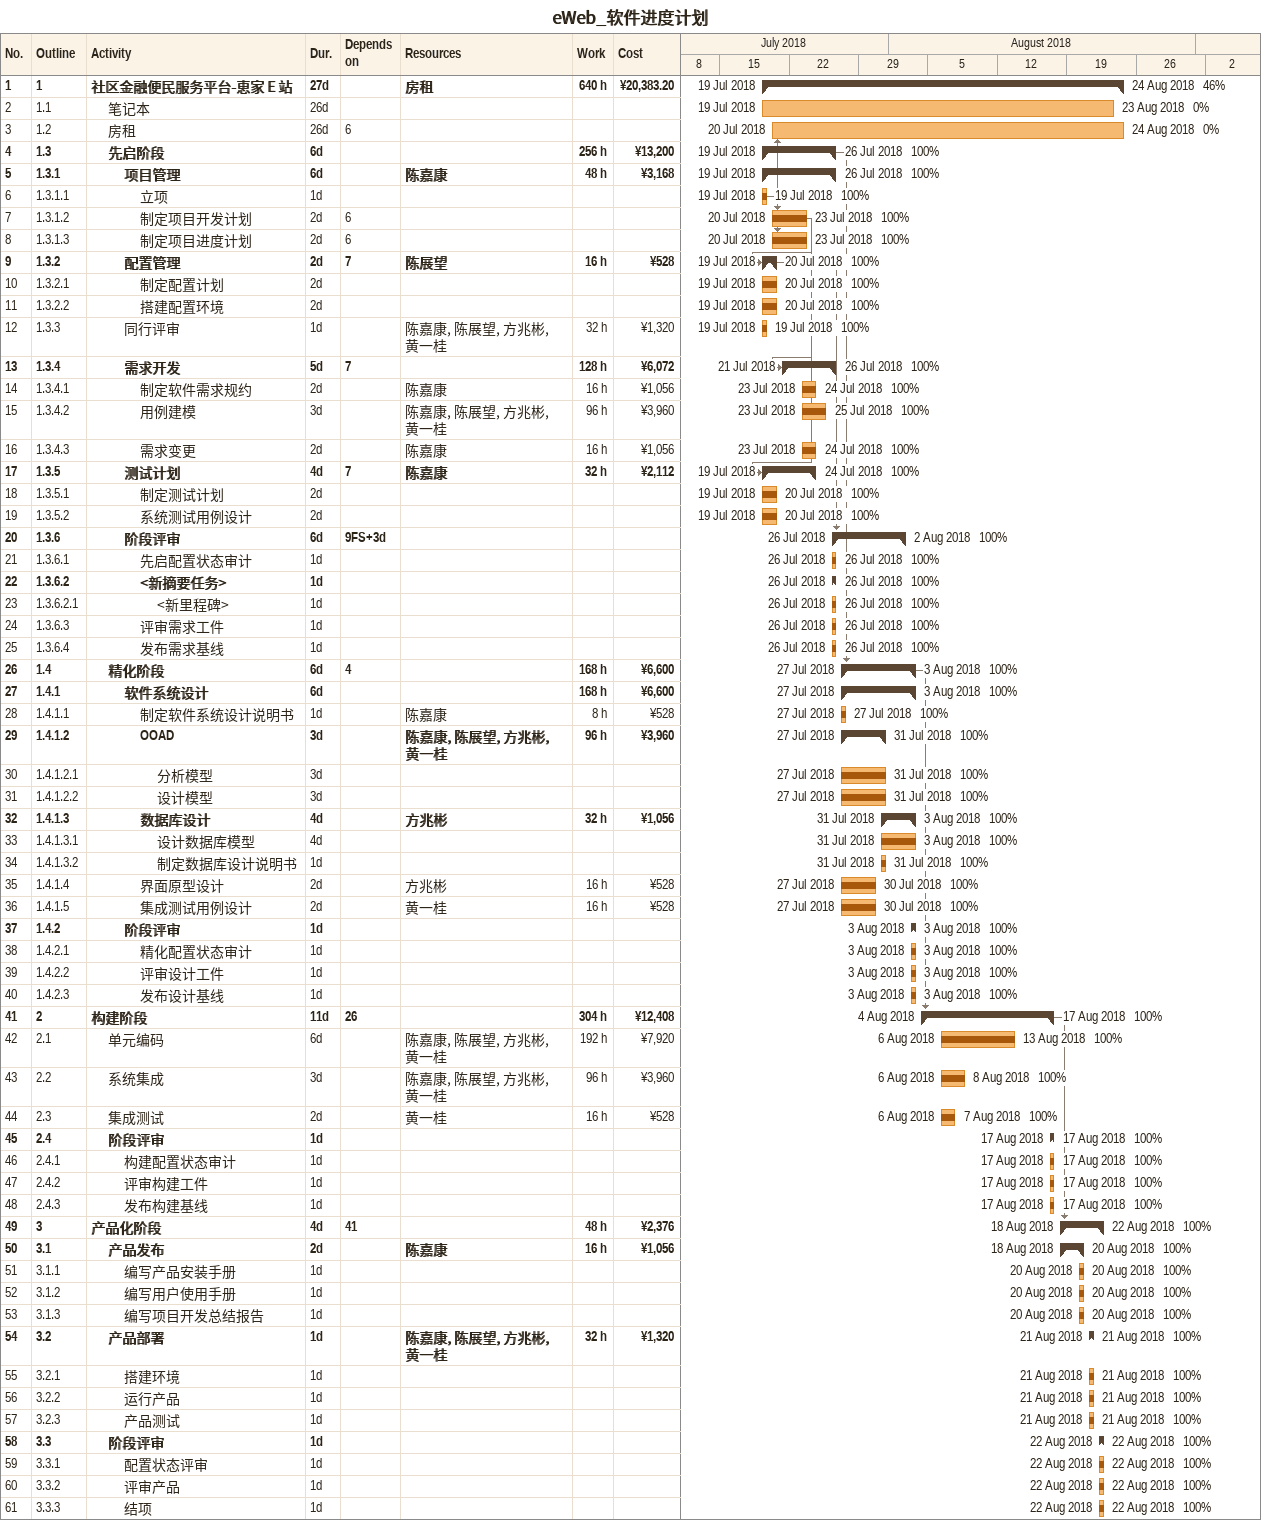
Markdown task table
eWeb_软件进度计划

| ID | WBS | Task | Duration | Start | Finish | Predecessors | Resources | % complete | Work (h) | Cost (¥) |
|---|---|---|---|---|---|---|---|---|---|---|
| 1 | 1 | **社区金融便民服务平台-恵家 E 站** | 27d | 2018-07-19 | 2018-08-24 |  | 房租 | 46 | 640 | 20383.20 |
| 2 | 1.1 | 笔记本 | 26d | 2018-07-19 | 2018-08-23 |  |  | 0 |  |  |
| 3 | 1.2 | 房租 | 26d | 2018-07-20 | 2018-08-24 | 6 |  | 0 |  |  |
| 4 | 1.3 | **先启阶段** | 6d | 2018-07-19 | 2018-07-26 |  |  | 100 | 256 | 13200 |
| 5 | 1.3.1 | **项目管理** | 6d | 2018-07-19 | 2018-07-26 |  | 陈嘉康 | 100 | 48 | 3168 |
| 6 | 1.3.1.1 | 立项 | 1d | 2018-07-19 | 2018-07-19 |  |  | 100 |  |  |
| 7 | 1.3.1.2 | 制定项目开发计划 | 2d | 2018-07-20 | 2018-07-23 | 6 |  | 100 |  |  |
| 8 | 1.3.1.3 | 制定项目进度计划 | 2d | 2018-07-20 | 2018-07-23 | 6 |  | 100 |  |  |
| 9 | 1.3.2 | **配置管理** | 2d | 2018-07-19 | 2018-07-20 | 7 | 陈展望 | 100 | 16 | 528 |
| 10 | 1.3.2.1 | 制定配置计划 | 2d | 2018-07-19 | 2018-07-20 |  |  | 100 |  |  |
| 11 | 1.3.2.2 | 搭建配置环境 | 2d | 2018-07-19 | 2018-07-20 |  |  | 100 |  |  |
| 12 | 1.3.3 | 同行评审 | 1d | 2018-07-19 | 2018-07-19 |  | 陈嘉康, 陈展望, 方兆彬, 黄一桂 | 100 | 32 | 1320 |
| 13 | 1.3.4 | **需求开发** | 5d | 2018-07-21 | 2018-07-26 | 7 |  | 100 | 128 | 6072 |
| 14 | 1.3.4.1 | 制定软件需求规约 | 2d | 2018-07-23 | 2018-07-24 |  | 陈嘉康 | 100 | 16 | 1056 |
| 15 | 1.3.4.2 | 用例建模 | 3d | 2018-07-23 | 2018-07-25 |  | 陈嘉康, 陈展望, 方兆彬, 黄一桂 | 100 | 96 | 3960 |
| 16 | 1.3.4.3 | 需求变更 | 2d | 2018-07-23 | 2018-07-24 |  | 陈嘉康 | 100 | 16 | 1056 |
| 17 | 1.3.5 | **测试计划** | 4d | 2018-07-19 | 2018-07-24 | 7 | 陈嘉康 | 100 | 32 | 2112 |
| 18 | 1.3.5.1 | 制定测试计划 | 2d | 2018-07-19 | 2018-07-20 |  |  | 100 |  |  |
| 19 | 1.3.5.2 | 系统测试用例设计 | 2d | 2018-07-19 | 2018-07-20 |  |  | 100 |  |  |
| 20 | 1.3.6 | **阶段评审** | 6d | 2018-07-26 | 2018-08-02 | 9FS+3d |  | 100 |  |  |
| 21 | 1.3.6.1 | 先启配置状态审计 | 1d | 2018-07-26 | 2018-07-26 |  |  | 100 |  |  |
| 22 | 1.3.6.2 | **<新摘要任务>** | 1d | 2018-07-26 | 2018-07-26 |  |  | 100 |  |  |
| 23 | 1.3.6.2.1 | <新里程碑> | 1d | 2018-07-26 | 2018-07-26 |  |  | 100 |  |  |
| 24 | 1.3.6.3 | 评审需求工件 | 1d | 2018-07-26 | 2018-07-26 |  |  | 100 |  |  |
| 25 | 1.3.6.4 | 发布需求基线 | 1d | 2018-07-26 | 2018-07-26 |  |  | 100 |  |  |
| 26 | 1.4 | **精化阶段** | 6d | 2018-07-27 | 2018-08-03 | 4 |  | 100 | 168 | 6600 |
| 27 | 1.4.1 | **软件系统设计** | 6d | 2018-07-27 | 2018-08-03 |  |  | 100 | 168 | 6600 |
| 28 | 1.4.1.1 | 制定软件系统设计说明书 | 1d | 2018-07-27 | 2018-07-27 |  | 陈嘉康 | 100 | 8 | 528 |
| 29 | 1.4.1.2 | **OOAD** | 3d | 2018-07-27 | 2018-07-31 |  | 陈嘉康, 陈展望, 方兆彬, 黄一桂 | 100 | 96 | 3960 |
| 30 | 1.4.1.2.1 | 分析模型 | 3d | 2018-07-27 | 2018-07-31 |  |  | 100 |  |  |
| 31 | 1.4.1.2.2 | 设计模型 | 3d | 2018-07-27 | 2018-07-31 |  |  | 100 |  |  |
| 32 | 1.4.1.3 | **数据库设计** | 4d | 2018-07-31 | 2018-08-03 |  | 方兆彬 | 100 | 32 | 1056 |
| 33 | 1.4.1.3.1 | 设计数据库模型 | 4d | 2018-07-31 | 2018-08-03 |  |  | 100 |  |  |
| 34 | 1.4.1.3.2 | 制定数据库设计说明书 | 1d | 2018-07-31 | 2018-07-31 |  |  | 100 |  |  |
| 35 | 1.4.1.4 | 界面原型设计 | 2d | 2018-07-27 | 2018-07-30 |  | 方兆彬 | 100 | 16 | 528 |
| 36 | 1.4.1.5 | 集成测试用例设计 | 2d | 2018-07-27 | 2018-07-30 |  | 黄一桂 | 100 | 16 | 528 |
| 37 | 1.4.2 | **阶段评审** | 1d | 2018-08-03 | 2018-08-03 |  |  | 100 |  |  |
| 38 | 1.4.2.1 | 精化配置状态审计 | 1d | 2018-08-03 | 2018-08-03 |  |  | 100 |  |  |
| 39 | 1.4.2.2 | 评审设计工件 | 1d | 2018-08-03 | 2018-08-03 |  |  | 100 |  |  |
| 40 | 1.4.2.3 | 发布设计基线 | 1d | 2018-08-03 | 2018-08-03 |  |  | 100 |  |  |
| 41 | 2 | **构建阶段** | 11d | 2018-08-04 | 2018-08-17 | 26 |  | 100 | 304 | 12408 |
| 42 | 2.1 | 单元编码 | 6d | 2018-08-06 | 2018-08-13 |  | 陈嘉康, 陈展望, 方兆彬, 黄一桂 | 100 | 192 | 7920 |
| 43 | 2.2 | 系统集成 | 3d | 2018-08-06 | 2018-08-08 |  | 陈嘉康, 陈展望, 方兆彬, 黄一桂 | 100 | 96 | 3960 |
| 44 | 2.3 | 集成测试 | 2d | 2018-08-06 | 2018-08-07 |  | 黄一桂 | 100 | 16 | 528 |
| 45 | 2.4 | **阶段评审** | 1d | 2018-08-17 | 2018-08-17 |  |  | 100 |  |  |
| 46 | 2.4.1 | 构建配置状态审计 | 1d | 2018-08-17 | 2018-08-17 |  |  | 100 |  |  |
| 47 | 2.4.2 | 评审构建工件 | 1d | 2018-08-17 | 2018-08-17 |  |  | 100 |  |  |
| 48 | 2.4.3 | 发布构建基线 | 1d | 2018-08-17 | 2018-08-17 |  |  | 100 |  |  |
| 49 | 3 | **产品化阶段** | 4d | 2018-08-18 | 2018-08-22 | 41 |  | 100 | 48 | 2376 |
| 50 | 3.1 | **产品发布** | 2d | 2018-08-18 | 2018-08-20 |  | 陈嘉康 | 100 | 16 | 1056 |
| 51 | 3.1.1 | 编写产品安装手册 | 1d | 2018-08-20 | 2018-08-20 |  |  | 100 |  |  |
| 52 | 3.1.2 | 编写用户使用手册 | 1d | 2018-08-20 | 2018-08-20 |  |  | 100 |  |  |
| 53 | 3.1.3 | 编写项目开发总结报告 | 1d | 2018-08-20 | 2018-08-20 |  |  | 100 |  |  |
| 54 | 3.2 | **产品部署** | 1d | 2018-08-21 | 2018-08-21 |  | 陈嘉康, 陈展望, 方兆彬, 黄一桂 | 100 | 32 | 1320 |
| 55 | 3.2.1 | 搭建环境 | 1d | 2018-08-21 | 2018-08-21 |  |  | 100 |  |  |
| 56 | 3.2.2 | 运行产品 | 1d | 2018-08-21 | 2018-08-21 |  |  | 100 |  |  |
| 57 | 3.2.3 | 产品测试 | 1d | 2018-08-21 | 2018-08-21 |  |  | 100 |  |  |
| 58 | 3.3 | **阶段评审** | 1d | 2018-08-22 | 2018-08-22 |  |  | 100 |  |  |
| 59 | 3.3.1 | 配置状态评审 | 1d | 2018-08-22 | 2018-08-22 |  |  | 100 |  |  |
| 60 | 3.3.2 | 评审产品 | 1d | 2018-08-22 | 2018-08-22 |  |  | 100 |  |  |
| 61 | 3.3.3 | 结项 | 1d | 2018-08-22 | 2018-08-22 |  |  | 100 |  |  |
